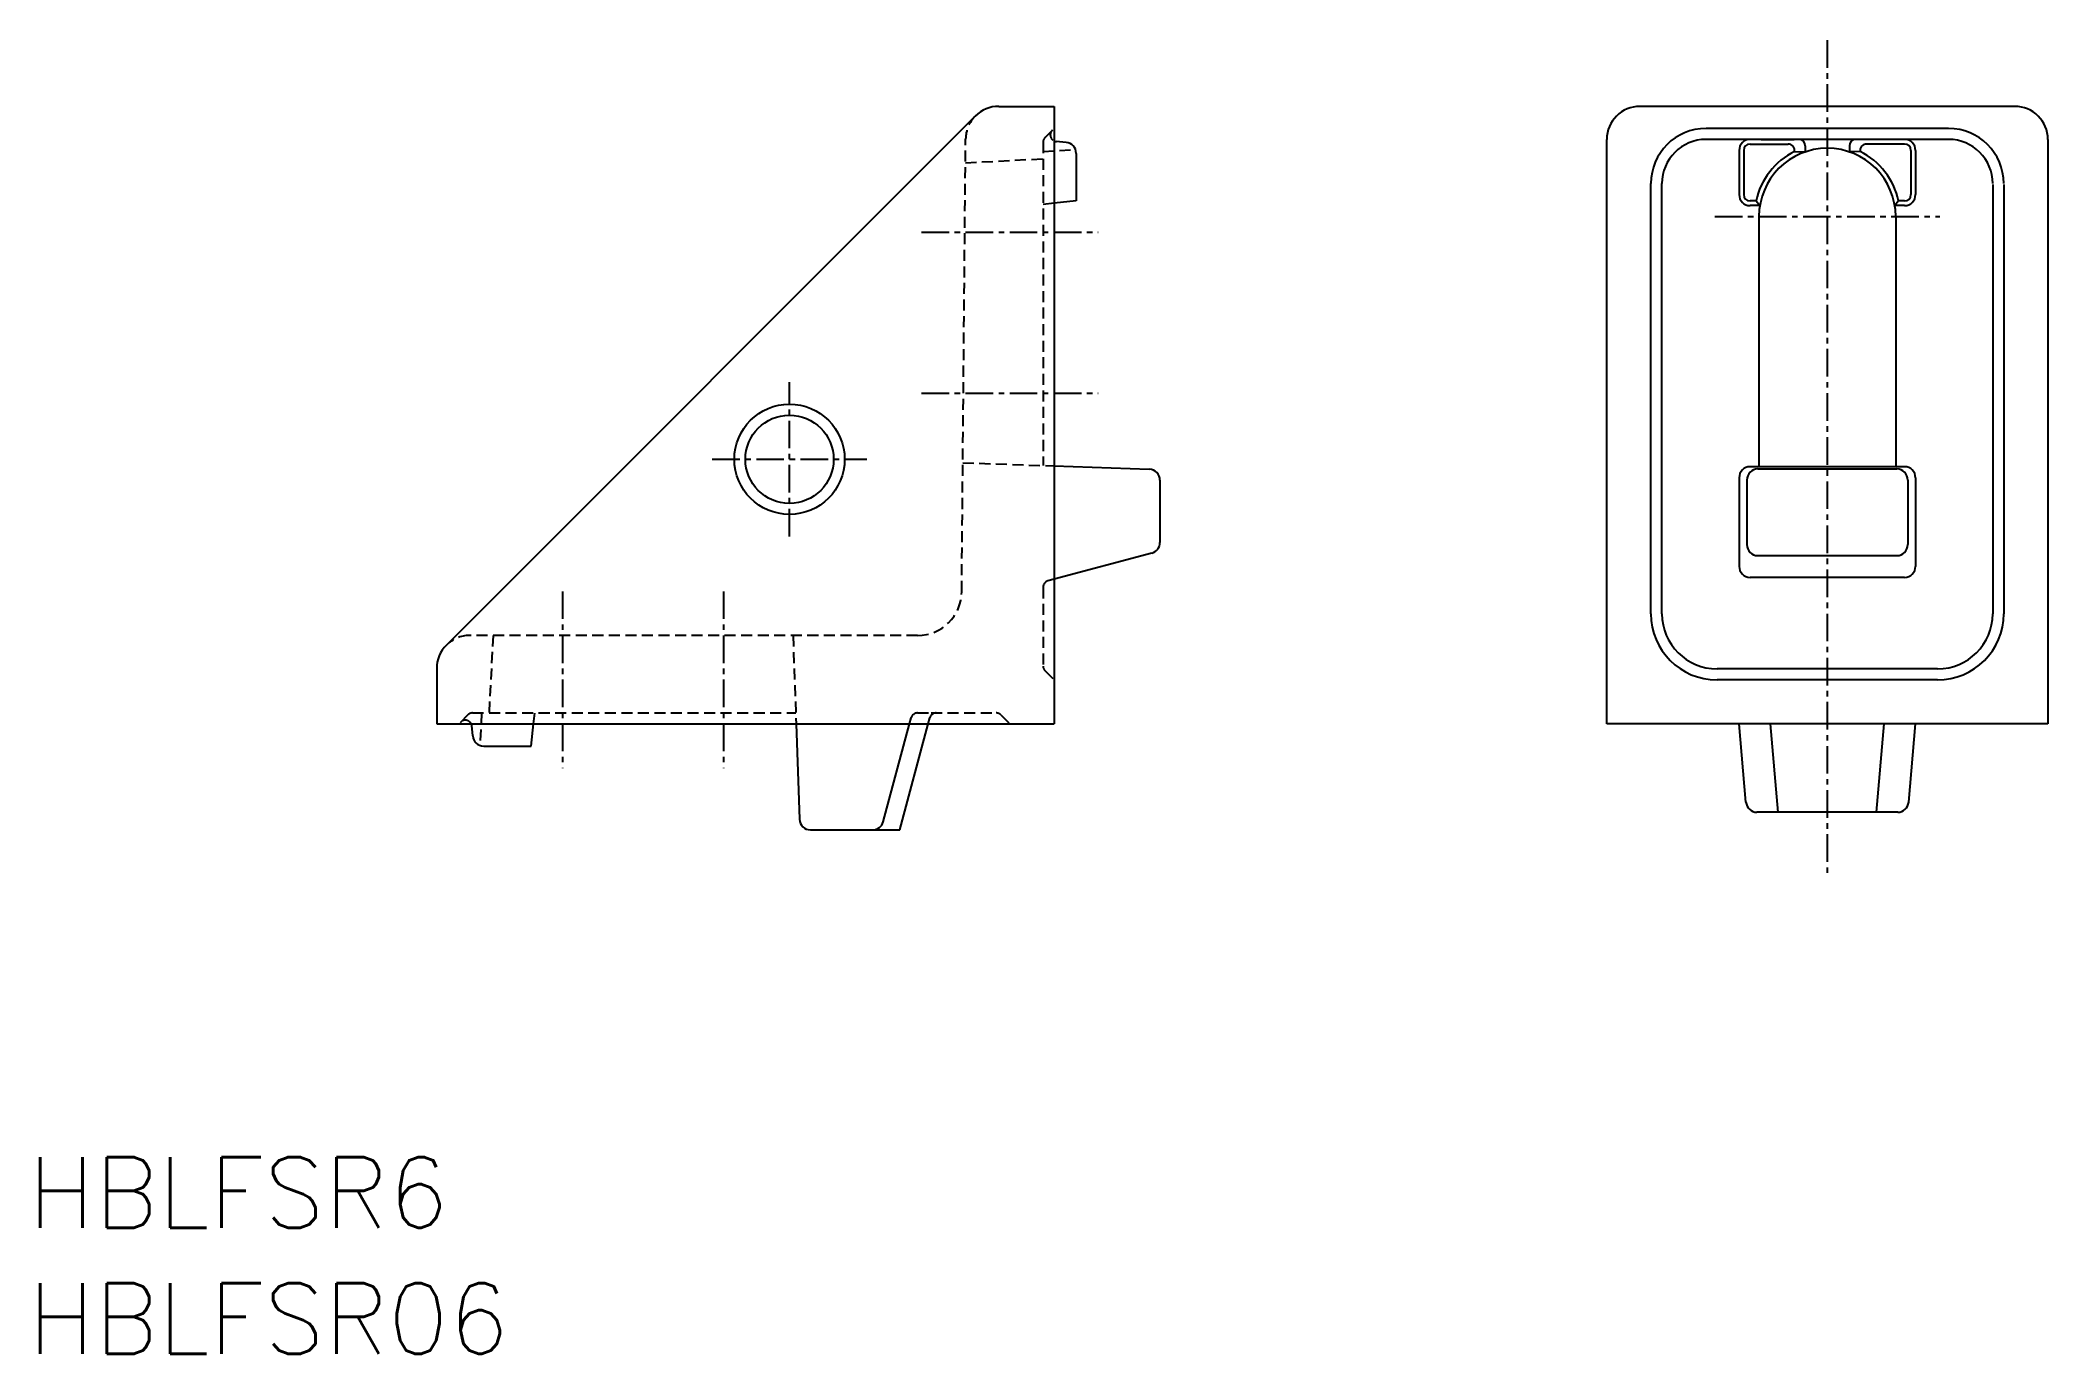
# Model space of a CAD drawing. Extents: x -48.5 to 42.5, y -93 to -33.4.
import ezdxf

# ---------------------------------------------------------------- set-up
doc = ezdxf.new("R2010")
doc.units = 0
doc.linetypes.add('CENTER', pattern=[2, 1.25, -0.25, 0.25, -0.25])
doc.linetypes.add('DASHED', pattern=[0.75, 0.5, -0.25])
doc.layers.get('0').update_dxf_attribs({"linetype": 'CONTINUOUS'})
doc.layers.add('CENTER', color=1, linetype='CENTER')
doc.styles.get("Standard").update_dxf_attribs({"font": 'txt.shx', "bigfont": 'extfont2.shx'})

msp = doc.modelspace()

# ---------------------------------------------------------------- linework, layer by layer
at = {"color": 7, "linetype": 'CONTINUOUS'}
for p, q in [((-6.13, -36.865), (-30.117, -60.852)), ((-5.069, -36.425), (-2.556, -36.425)), ((-2.556, -36.425), (-2.556, -64.425)), ((41.009, -36.425), (24.009, -36.425)), ((-2.013, -38.06), (-2.456, -38.022)), ((22.509, -64.425), (22.509, -37.925)), ((38.008, -37.425), (27.009, -37.425)), ((38.008, -37.925), (27.009, -37.925)), ((29.009, -38.135), (30.735, -38.135)), ((31.009, -37.926), (29.509, -37.926)), ((29.509, -37.926), (31.009, -37.926)), ((31.509, -38.215), (31.509, -38.491)), ((33.509, -38.216), (33.509, -38.491)), ((35.509, -37.926), (34.009, -37.926)), ((36.009, -38.135), (34.284, -38.135)), ((42.509, -37.925), (42.509, -64.425)), ((-1.556, -38.558), (-1.556, -40.715)), ((28.509, -38.425), (28.509, -40.425)), ((28.719, -38.425), (28.719, -40.425)), ((31.021, -38.469), (31.509, -38.491)), ((33.997, -38.469), (33.509, -38.491)), ((36.299, -38.425), (36.299, -40.425)), ((36.509, -38.425), (36.509, -40.425)), ((24.509, -59.425), (24.509, -39.925)), ((25.009, -59.425), (25.009, -39.925)), ((40.008, -39.973), (40.008, -59.425)), ((40.508, -39.973), (40.508, -59.425)), ((-1.556, -40.715), (-2.556, -40.82)), ((29.276, -40.715), (29.009, -40.715)), ((29.45, -40.925), (29.009, -40.925)), ((29.276, -40.715), (29.45, -40.925)), ((35.742, -40.715), (35.569, -40.925)), ((36.009, -40.925), (35.569, -40.925)), ((36.009, -40.715), (35.742, -40.715)), ((29.409, -41.426), (29.409, -52.76)), ((35.609, -41.426), (35.609, -52.76)), ((-2.556, -52.725), (1.761, -52.876)), ((36.009, -52.76), (29.009, -52.76)), ((2.244, -53.376), (2.244, -56.195)), ((28.509, -53.26), (28.509, -57.278)), ((28.859, -53.365), (28.859, -56.293)), ((29.359, -52.865), (35.659, -52.865)), ((36.159, -53.365), (36.159, -56.293)), ((36.509, -53.26), (36.509, -57.278)), ((1.873, -56.678), (-2.556, -57.865)), ((29.359, -56.793), (35.659, -56.793)), ((36.009, -57.778), (29.009, -57.778)), ((-30.556, -61.912), (-30.556, -64.425)), ((37.508, -61.925), (27.509, -61.925)), ((37.508, -62.425), (27.509, -62.425)), ((-30.556, -64.425), (-2.556, -64.425)), ((-28.921, -64.969), (-28.963, -64.494)), ((-26.266, -65.425), (-26.161, -64.425)), ((-14.256, -64.425), (-14.106, -68.743)), ((-10.303, -68.855), (-9.117, -64.425)), ((-9.556, -69.225), (-8.27, -64.425)), ((42.509, -64.425), (22.509, -64.425)), ((28.819, -67.969), (28.509, -64.425)), ((30.279, -68.425), (29.929, -64.425)), ((34.739, -68.425), (35.089, -64.425)), ((36.199, -67.969), (36.509, -64.425)), ((-28.423, -65.425), (-26.266, -65.425)), ((35.701, -68.425), (29.317, -68.425)), ((-13.606, -69.225), (-9.556, -69.225))]:
    msp.add_line(p, q, dxfattribs=at)
at = {"color": 3, "linetype": 'DASHED'}
for p, q in [((-6.748, -58.43), (-6.569, -37.912)), ((-3.057, -38.05), (-3.057, -52.708)), ((-2.969, -37.838), (-2.556, -37.425)), ((-6.579, -38.984), (-3.057, -38.8)), ((-3.057, -38.465), (-1.586, -38.388)), ((-2.556, -40.82), (-3.057, -40.873)), ((-6.697, -52.581), (-2.556, -52.725)), ((-3.057, -58.229), (-3.057, -61.801)), ((-2.556, -57.865), (-2.834, -57.94)), ((-8.748, -60.412), (-29.069, -60.412)), ((-27.998, -60.412), (-28.182, -63.925)), ((-14.396, -60.412), (-14.256, -64.425)), ((-2.969, -62.013), (-2.556, -62.425)), ((-29.144, -64.013), (-29.556, -64.425)), ((-28.932, -63.925), (-14.274, -63.925)), ((-28.516, -63.925), (-28.593, -65.395)), ((-26.161, -64.425), (-26.103, -63.873)), ((-9.117, -64.425), (-9.042, -64.148)), ((-8.752, -63.925), (-8.136, -63.925)), ((-8.27, -64.425), (-8.196, -64.148)), ((-8.136, -63.925), (-5.181, -63.925)), ((-4.968, -64.013), (-4.556, -64.425))]:
    msp.add_line(p, q, dxfattribs=at)
at = {"color": 3, "linetype": 'CONTINUOUS'}
msp.add_circle((-14.556, -52.425), 2.5, dxfattribs=at)
at = {"color": 7, "linetype": 'CONTINUOUS'}
msp.add_circle((-14.556, -52.425), 2, dxfattribs=at)
at = {"color": 3, "linetype": 'DASHED'}
for centre, radius, start, end in [((-5.069, -37.925), 1.5, 135, 179.5), ((-2.757, -38.05), 0.3, 135, 180), ((-2.429, -37.723), 0.3, 135, 244.99155), ((-2.757, -58.229), 0.3, 105, 180), ((-8.748, -58.412), 2, 270, 359.5), ((-29.056, -61.912), 1.5, 90.5, 135), ((-2.757, -61.801), 0.3, 180, 225), ((-29.259, -64.552), 0.3, 25.00845, 135), ((-28.932, -64.225), 0.3, 90, 135), ((-8.752, -64.225), 0.3, 90, 165), ((-7.906, -64.225), 0.3, 90, 165), ((-5.181, -64.225), 0.3, 45, 90)]:
    msp.add_arc(centre, radius, start, end, dxfattribs=at)
at = {"color": 7, "linetype": 'CONTINUOUS'}
for centre, radius, start, end in [((-5.069, -37.925), 1.5, 90, 135), ((24.009, -37.925), 1.5, 90, 180), ((41.009, -37.925), 1.5, 0, 90), ((-2.429, -37.723), 0.3, 244.99155, 265), ((-2.056, -38.558), 0.5, 0, 85), ((27.009, -39.925), 2.5, 90, 180), ((27.009, -39.925), 2, 90, 180), ((29.009, -38.425), 0.5, 90, 180), ((29.009, -38.425), 0.29, 90, 180), ((30.735, -38.425), 0.29, 351.35562, 90), ((31.219, -38.215), 0.29, 360, 90), ((33.799, -38.216), 0.29, 90, 180), ((34.284, -38.425), 0.29, 90, 188.64438), ((36.009, -38.425), 0.5, 0, 90), ((36.009, -38.425), 0.29, 0, 90), ((38.008, -39.925), 2.5, 0, 90), ((38.008, -39.925), 2, 0, 90), ((32.509, -41.426), 3.31, 116.71013, 167.60692), ((32.509, -41.426), 3.1, 0, 180), ((32.509, -41.426), 3.31, 12.39308, 63.28987), ((29.009, -40.425), 0.5, 180, 270), ((29.009, -40.425), 0.29, 180, 270), ((36.009, -40.425), 0.5, 270, 0), ((36.009, -40.425), 0.29, 270, 0), ((29.009, -53.26), 0.5, 90, 180), ((36.009, -53.26), 0.5, 0, 90), ((1.744, -53.376), 0.5, 0, 88), ((29.359, -53.365), 0.5, 90, 180), ((35.659, -53.365), 0.5, 0, 90), ((1.744, -56.195), 0.5, 285, 0), ((29.359, -56.293), 0.5, 180, 270), ((35.659, -56.293), 0.5, 270, 0), ((29.009, -57.278), 0.5, 180, 270), ((36.009, -57.278), 0.5, 270, 0), ((27.509, -59.425), 3, 180, 270), ((27.509, -59.425), 2.5, 180, 270), ((37.508, -59.425), 2.5, 270, 0), ((37.508, -59.425), 3, 270, 0), ((-29.056, -61.912), 1.5, 135, 180), ((-29.259, -64.552), 0.3, 5, 25.00845), ((-28.423, -64.925), 0.5, 185, 270), ((29.317, -67.925), 0.5, 185, 270), ((35.701, -67.925), 0.5, 270, 355), ((-13.606, -68.725), 0.5, 182, 270), ((-10.786, -68.725), 0.5, 270, 345)]:
    msp.add_arc(centre, radius, start, end, dxfattribs=at)
at = {"layer": 'CENTER', "color": 1, "linetype": 'CENTER'}
for p, q in [((32.509, -33.425), (32.509, -71.425)), ((27.409, -41.426), (37.609, -41.426)), ((-8.569, -42.125), (-0.556, -42.125)), ((-14.556, -55.925), (-14.556, -48.925)), ((-8.569, -49.425), (-0.556, -49.425)), ((-18.056, -52.425), (-11.056, -52.425)), ((-24.856, -58.412), (-24.856, -66.425)), ((-17.556, -58.412), (-17.556, -66.425))]:
    msp.add_line(p, q, dxfattribs=at)

# ---------------------------------------------------------------- texts
at = {"color": 7, "linetype": 'CONTINUOUS'}
for s, p in [('HBLFSR6', (-49.087, -87.26)), ('HBLFSR06', (-49.087, -92.978))]:
    msp.add_text(s, height=3.2, dxfattribs=at).set_placement(p)

doc.saveas('drawing.dxf')
